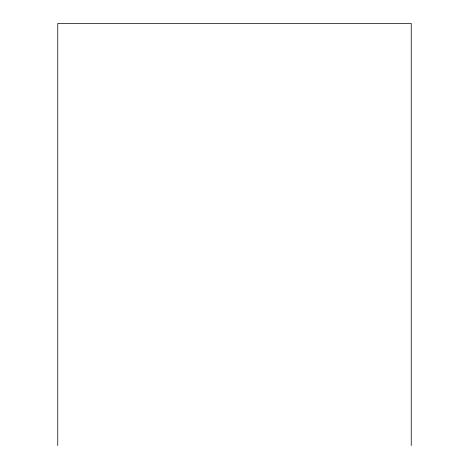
<?xml version="1.0" encoding="UTF-8"?>
<svg xmlns="http://www.w3.org/2000/svg" width="469" height="469" viewBox="0 0 469 469"><rect width="100%" height="100%" fill="white"/><g stroke="black" fill="none" stroke-linecap="round" stroke-linejoin="round"><path stroke-width="0.7" d="M411.243 445.55L411.243 23.45L57.757 23.45L57.757 445.55"/></g></svg>
